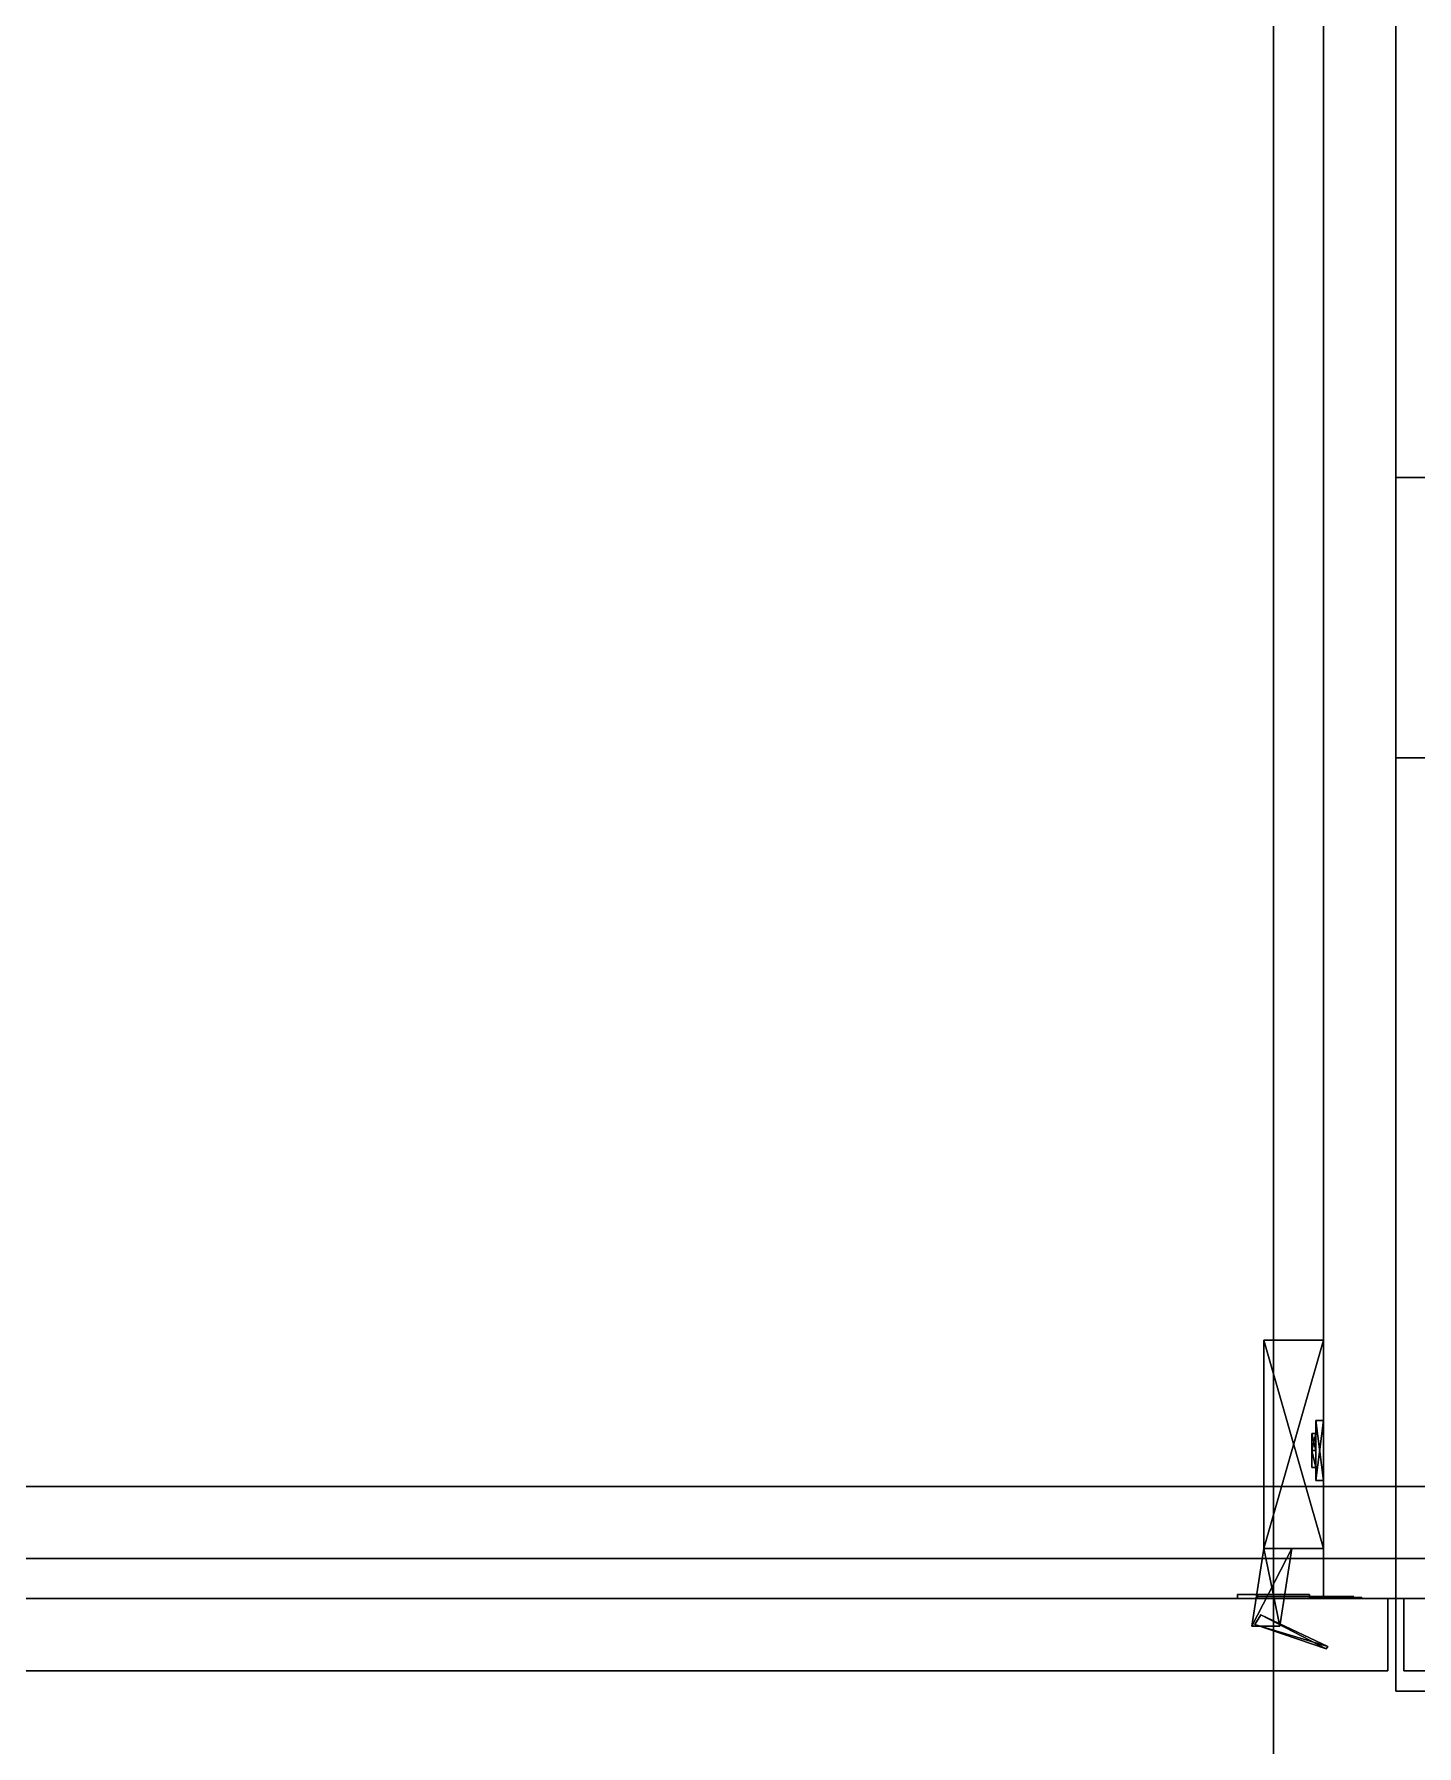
# Model space of a CAD drawing. Extents: x 0 to 5228, y -2725 to 0.
# Drawn here: x 2014.5 to 2359.8, y -766.7 to -339.3 of the extents above; entities that cross this region are included whole.
import ezdxf

# ---------------------------------------------------------------- set-up
doc = ezdxf.new("R2010")
doc.units = 0
for name, color, linetype in [('LAYER0', 7, 'CONTINUOUS'), ('LAYER1', 7, 'CONTINUOUS'), ('LAYER164', 7, 'CONTINUOUS'), ('LAYER165', 7, 'CONTINUOUS'), ('LAYER168', 7, 'CONTINUOUS'), ('LAYER190', 28, 'CONTINUOUS'), ('LAYER191', 253, 'CONTINUOUS'), ('LAYER192', 28, 'CONTINUOUS'), ('LAYER193', 253, 'CONTINUOUS'), ('LAYER194', 251, 'CONTINUOUS'), ('LAYER292', 45, 'CONTINUOUS'), ('LAYER370', 7, 'CONTINUOUS'), ('LAYER384', 251, 'CONTINUOUS'), ('LAYER637', 251, 'CONTINUOUS'), ('LAYER640', 7, 'CONTINUOUS'), ('LAYER722', 16, 'CONTINUOUS'), ('LAYER753', 251, 'CONTINUOUS'), ('LAYER754', 251, 'CONTINUOUS')]:
    doc.layers.add(name, color=color, linetype=linetype)

msp = doc.modelspace()

# ---------------------------------------------------------------- linework, layer by layer
at = {"layer": 'LAYER0', "invisible_edges": 1}
for points in [[(5227.5, 0), (0, -2725.14), (0, 0), (5227.5, 0)], [(5227.5, -2725.14, 5), (0, 0, 5), (0, -2725.14, 5), (5227.5, -2725.14, 5)], [(0, 0, 5), (5227.5, -2725.14, 5), (5227.5, 0, 5), (0, 0, 5)], [(0, -2725.14), (5227.5, 0), (5227.5, -2725.14), (0, -2725.14)]]:
    msp.add_3dface(points, dxfattribs=at)
at = {"layer": 'LAYER164', "invisible_edges": 1}
for points in [[(1474.5, -150, 2474), (2336.5, -730, 2474), (2336.5, -150, 2474), (1474.5, -150, 2474)], [(2336.5, -730, 2474), (1474.5, -150, 2474), (1474.5, -730, 2474), (2336.5, -730, 2474)], [(1474.5, -730, 2456), (2336.5, -150, 2456), (2336.5, -730, 2456), (1474.5, -730, 2456)], [(2336.5, -150, 2456), (1474.5, -730, 2456), (1474.5, -150, 2456), (2336.5, -150, 2456)], [(2336.5, -150, 2456), (2336.5, -730, 2474), (2336.5, -730, 2456), (2336.5, -150, 2456)], [(2336.5, -730, 2474), (2336.5, -150, 2456), (2336.5, -150, 2474), (2336.5, -730, 2474)], [(1474.5, -730, 2456), (2336.5, -730, 2474), (1474.5, -730, 2474), (1474.5, -730, 2456)], [(2336.5, -730, 2474), (1474.5, -730, 2456), (2336.5, -730, 2456), (2336.5, -730, 2474)]]:
    msp.add_3dface(points, dxfattribs=at)
at = {"layer": 'LAYER165', "invisible_edges": 1}
for points in [[(2336.5, -150, 1994), (1474.5, -730, 1994), (1474.5, -150, 1994), (2336.5, -150, 1994)], [(1474.5, -730, 1994), (2336.5, -150, 1994), (2336.5, -730, 1994), (1474.5, -730, 1994)], [(2336.5, -730, 2012), (1474.5, -150, 2012), (1474.5, -730, 2012), (2336.5, -730, 2012)], [(1474.5, -150, 2012), (2336.5, -730, 2012), (2336.5, -150, 2012), (1474.5, -150, 2012)], [(2336.5, -150, 1994), (2336.5, -730, 2012), (2336.5, -730, 1994), (2336.5, -150, 1994)], [(2336.5, -730, 2012), (2336.5, -150, 1994), (2336.5, -150, 2012), (2336.5, -730, 2012)], [(2336.5, -730, 2012), (1474.5, -730, 1994), (2336.5, -730, 1994), (2336.5, -730, 2012)], [(1474.5, -730, 1994), (2336.5, -730, 2012), (1474.5, -730, 2012), (1474.5, -730, 1994)]]:
    msp.add_3dface(points, dxfattribs=at)
at = {"layer": 'LAYER168', "invisible_edges": 1}
for points in [[(2336.5, -150, 1993), (2336.5, -730, 2475), (2336.5, -150, 2475), (2336.5, -150, 1993)], [(2336.5, -730, 2475), (2336.5, -150, 1993), (2336.5, -730, 1993), (2336.5, -730, 2475)], [(2336.5, -150, 1993), (2354.5, -730, 1993), (2336.5, -730, 1993), (2336.5, -150, 1993)], [(2354.5, -730, 1993), (2336.5, -150, 1993), (2354.5, -150, 1993), (2354.5, -730, 1993)], [(2354.5, -150, 2475), (2336.5, -730, 2475), (2354.5, -730, 2475), (2354.5, -150, 2475)], [(2336.5, -730, 2475), (2354.5, -150, 2475), (2336.5, -150, 2475), (2336.5, -730, 2475)], [(2354.5, -730, 1993), (2354.5, -150, 2475), (2354.5, -730, 2475), (2354.5, -730, 1993)], [(2354.5, -150, 2475), (2354.5, -730, 1993), (2354.5, -150, 1993), (2354.5, -150, 2475)], [(2354.5, -730, 1993), (2336.5, -730, 2475), (2336.5, -730, 1993), (2354.5, -730, 1993)], [(2336.5, -730, 2475), (2354.5, -730, 1993), (2354.5, -730, 2475), (2336.5, -730, 2475)]]:
    msp.add_3dface(points, dxfattribs=at)
at = {"layer": 'LAYER190'}
for points in [[(2315, -729, 2117), (2315, -730, 2117), (2315, -729, 2117)], [(2315, -729, 2075), (2333, -729, 2075), (2333, -729, 2075), (2315, -729, 2075)], [(2315, -729, 2117), (2333, -729, 2117), (2333, -729, 2117), (2315, -729, 2117)], [(2333, -729, 2075), (2333, -730, 2075), (2315, -730, 2075), (2315, -729, 2075)], [(2315, -730, 2075), (2315, -730, 2117), (2315, -729, 2117), (2315, -729, 2075)], [(2333, -729, 2117), (2333, -730, 2117), (2315, -730, 2117), (2315, -729, 2117)], [(2315, -730, 2075), (2333, -730, 2075), (2333, -730, 2117), (2315, -730, 2117)], [(2320, -729, 2087), (2320, -730, 2087), (2320, -730, 2105), (2320, -729, 2105)], [(2320, -729, 2087), (2320, -730, 2087), (2333, -730, 2087), (2333, -729, 2087)], [(2320, -729, 2105), (2320, -730, 2105), (2333, -730, 2105), (2333, -729, 2105)], [(2320, -730, 2087), (2320, -730, 2105), (2320, -730, 2087)], [(2333, -729, 2087), (2333, -730, 2087), (2333, -730, 2075), (2333, -729, 2075)], [(2333, -729, 2105), (2333, -730, 2105), (2333, -730, 2117), (2333, -729, 2117)], [(2333, -730, 2087), (2333, -730, 2075), (2333, -730, 2087)], [(2333, -730, 2105), (2333, -730, 2117), (2333, -730, 2105)]]:
    msp.add_3dface(points, dxfattribs=at)
for points, invisible_edges in [([(2315, -729, 2117), (2315, -729, 2075), (2320, -729, 2087), (2320, -729, 2105)], 10), ([(2315, -729, 2075), (2320, -729, 2087), (2333, -729, 2087), (2333, -729, 2075)], 1), ([(2315, -729, 2117), (2320, -729, 2105), (2333, -729, 2105), (2333, -729, 2117)], 1), ([(2333, -729.5, 2105), (2333, -729.5, 2087), (2320, -729.5, 2087), (2320, -729.5, 2105)], 1), ([(2337.209, -729.5, 2101.317), (2337, -729.5, 2090.5), (2333, -729.5, 2087), (2333, -729.5, 2105)], 5), ([(2333, -729.75, 2083), (2337.975, -729.75, 2083.99), (2337, -729.75, 2090.5), (2333, -729.75, 2087)], 2), ([(2337.975, -729.75, 2108.01), (2333, -729.75, 2109), (2333, -729.75, 2105), (2337, -729.75, 2101.5)], 8), ([(2344, -729.5, 2101.5), (2344, -729.5, 2090.5), (2337, -729.5, 2090.5), (2337.209, -729.5, 2101.317)], 4), ([(2337.975, -729.75, 2083.99), (2342.192, -729.75, 2086.808), (2340.5, -729.75, 2090.5), (2337, -729.75, 2090.5)], 10), ([(2342.192, -729.75, 2105.192), (2337.975, -729.75, 2108.01), (2337, -729.75, 2101.5), (2340.5, -729.75, 2101.5)], 10), ([(2342.192, -729.75, 2086.808), (2345.01, -729.75, 2091.025), (2344, -729.75, 2090.5), (2340.5, -729.75, 2090.5)], 10), ([(2345.01, -729.75, 2100.975), (2342.192, -729.75, 2105.192), (2340.5, -729.75, 2101.5), (2344, -729.75, 2101.5)], 10), ([(2345.01, -729.75, 2091.025), (2346, -729.75, 2096), (2344, -729.75, 2096), (2344, -729.75, 2090.5)], 10), ([(2346, -729.75, 2096), (2345.01, -729.75, 2100.975), (2344, -729.75, 2101.5), (2344, -729.75, 2096)], 10)]:
    msp.add_3dface(points, dxfattribs=dict(at, invisible_edges=invisible_edges))
at = {"layer": 'LAYER191'}
for points in [[(2336.5, -717.5, 2089.217), (2321.579, -717.5, 2089.217), (2336.5, -665.5, 2089.217), (2336.5, -717.5, 2089.217)], [(2336.5, -665.5, 2089.217), (2321.579, -717.5, 2089.217), (2321.579, -665.5, 2089.217), (2336.5, -665.5, 2089.217)], [(2336.5, -665.5, 2089.217), (2321.579, -665.5, 2089.217), (2336.5, -665.5, 2102.783), (2336.5, -665.5, 2089.217)], [(2336.5, -665.5, 2102.783), (2321.579, -665.5, 2089.217), (2321.579, -665.5, 2102.783), (2336.5, -665.5, 2102.783)], [(2336.5, -665.5, 2102.783), (2321.579, -665.5, 2102.783), (2336.5, -717.5, 2102.783), (2336.5, -665.5, 2102.783)], [(2336.5, -717.5, 2102.783), (2321.579, -665.5, 2102.783), (2321.579, -717.5, 2102.783), (2336.5, -717.5, 2102.783)], [(2321.579, -717.5, 2089.217), (2321.579, -717.5, 2102.783), (2321.579, -665.5, 2089.217), (2321.579, -717.5, 2089.217)], [(2321.579, -665.5, 2089.217), (2321.579, -717.5, 2102.783), (2321.579, -665.5, 2102.783), (2321.579, -665.5, 2089.217)], [(2334.51, -700.5, 2122), (2336.5, -700.5, 2122), (2336.5, -685.5, 2122), (2334.51, -700.5, 2122)], [(2334.51, -700.5, 2122), (2336.5, -685.5, 2122), (2334.51, -685.5, 2122), (2334.51, -700.5, 2122)], [(2334.51, -685.5, 2122), (2336.5, -685.5, 2122), (2336.5, -685.5, 2070), (2334.51, -685.5, 2122)], [(2334.51, -685.5, 2122), (2336.5, -685.5, 2070), (2334.51, -685.5, 2070), (2334.51, -685.5, 2122)], [(2334.51, -685.5, 2070), (2336.5, -685.5, 2070), (2336.5, -700.5, 2070), (2334.51, -685.5, 2070)], [(2334.51, -685.5, 2070), (2336.5, -700.5, 2070), (2334.51, -700.5, 2070), (2334.51, -685.5, 2070)], [(2334.51, -700.5, 2070), (2334.51, -700.5, 2122), (2334.51, -685.5, 2122), (2334.51, -700.5, 2070)], [(2334.51, -700.5, 2070), (2334.51, -685.5, 2122), (2334.51, -685.5, 2070), (2334.51, -700.5, 2070)], [(2333.516, -693, 2109.291), (2333.516, -688.7573, 2114.087), (2334.51, -693, 2109.291), (2333.516, -693, 2109.291)], [(2334.51, -693, 2109.291), (2333.516, -688.7573, 2114.087), (2334.51, -688.7573, 2114.087), (2334.51, -693, 2109.291)], [(2333.516, -688.7573, 2114.087), (2333.516, -693, 2118.883), (2334.51, -688.7573, 2114.087), (2333.516, -688.7573, 2114.087)], [(2334.51, -688.7573, 2114.087), (2333.516, -693, 2118.883), (2334.51, -693, 2118.883), (2334.51, -688.7573, 2114.087)], [(2333.516, -693, 2118.883), (2333.516, -688.7573, 2114.087), (2333.516, -697.2427, 2114.087), (2333.516, -693, 2118.883)], [(2333.516, -697.2427, 2114.087), (2333.516, -688.7573, 2114.087), (2333.516, -693, 2109.291), (2333.516, -697.2427, 2114.087)], [(2333.516, -693, 2073.117), (2333.516, -688.7573, 2077.913), (2334.51, -693, 2073.117), (2333.516, -693, 2073.117)], [(2334.51, -693, 2073.117), (2333.516, -688.7573, 2077.913), (2334.51, -688.7573, 2077.913), (2334.51, -693, 2073.117)], [(2333.516, -688.7573, 2077.913), (2333.516, -693, 2082.709), (2334.51, -688.7573, 2077.913), (2333.516, -688.7573, 2077.913)], [(2334.51, -688.7573, 2077.913), (2333.516, -693, 2082.709), (2334.51, -693, 2082.709), (2334.51, -688.7573, 2077.913)], [(2333.516, -693, 2082.709), (2333.516, -688.7573, 2077.913), (2333.516, -697.2427, 2077.913), (2333.516, -693, 2082.709)], [(2333.516, -697.2427, 2077.913), (2333.516, -688.7573, 2077.913), (2333.516, -693, 2073.117), (2333.516, -697.2427, 2077.913)], [(2334.51, -693, 2118.883), (2334.51, -688.7573, 2114.087), (2334.51, -693, 2109.291), (2334.51, -693, 2118.883)], [(2334.51, -693, 2082.709), (2334.51, -688.7573, 2077.913), (2334.51, -693, 2073.117), (2334.51, -693, 2082.709)], [(2333.516, -697.2427, 2114.087), (2333.516, -693, 2109.291), (2334.51, -697.2427, 2114.087), (2333.516, -697.2427, 2114.087)], [(2334.51, -697.2427, 2114.087), (2333.516, -693, 2109.291), (2334.51, -693, 2109.291), (2334.51, -697.2427, 2114.087)], [(2334.51, -693, 2118.883), (2333.516, -693, 2118.883), (2334.51, -697.2427, 2114.087), (2334.51, -693, 2118.883)], [(2334.51, -697.2427, 2114.087), (2333.516, -693, 2118.883), (2333.516, -697.2427, 2114.087), (2334.51, -697.2427, 2114.087)], [(2333.516, -697.2427, 2077.913), (2333.516, -693, 2073.117), (2334.51, -697.2427, 2077.913), (2333.516, -697.2427, 2077.913)], [(2334.51, -697.2427, 2077.913), (2333.516, -693, 2073.117), (2334.51, -693, 2073.117), (2334.51, -697.2427, 2077.913)], [(2334.51, -693, 2082.709), (2333.516, -693, 2082.709), (2334.51, -697.2427, 2077.913), (2334.51, -693, 2082.709)], [(2334.51, -697.2427, 2077.913), (2333.516, -693, 2082.709), (2333.516, -697.2427, 2077.913), (2334.51, -697.2427, 2077.913)], [(2334.51, -693, 2118.883), (2334.51, -693, 2109.291), (2334.51, -697.2427, 2114.087), (2334.51, -693, 2118.883)], [(2334.51, -693, 2082.709), (2334.51, -693, 2073.117), (2334.51, -697.2427, 2077.913), (2334.51, -693, 2082.709)], [(2336.5, -700.5, 2070), (2336.5, -700.5, 2122), (2334.51, -700.5, 2122), (2336.5, -700.5, 2070)], [(2336.5, -700.5, 2070), (2334.51, -700.5, 2122), (2334.51, -700.5, 2070), (2336.5, -700.5, 2070)], [(2325.558, -736.8652, 2089.217), (2318.594, -736.8652, 2089.217), (2328.542, -717.5, 2089.217), (2325.558, -736.8652, 2089.217)], [(2328.542, -717.5, 2089.217), (2318.594, -736.8652, 2089.217), (2321.579, -717.5, 2089.217), (2328.542, -717.5, 2089.217)], [(2325.558, -736.8652, 2102.783), (2321.579, -717.5, 2102.783), (2318.594, -736.8652, 2102.783), (2325.558, -736.8652, 2102.783)], [(2318.594, -736.8652, 2089.217), (2318.594, -736.8652, 2102.783), (2321.579, -717.5, 2089.217), (2318.594, -736.8652, 2089.217)], [(2321.579, -717.5, 2089.217), (2318.594, -736.8652, 2102.783), (2321.579, -717.5, 2102.783), (2321.579, -717.5, 2089.217)], [(2328.542, -717.5, 2102.783), (2321.579, -717.5, 2102.783), (2325.558, -736.8652, 2102.783), (2328.542, -717.5, 2102.783)], [(2320.808, -734.0752, 2090.348), (2337.091, -742.5, 2090.348), (2319.318, -736.4556, 2090.348), (2320.808, -734.0752, 2090.348)], [(2320.808, -734.0752, 2101.652), (2319.318, -736.4556, 2101.652), (2337.582, -741.9229, 2101.652), (2320.808, -734.0752, 2101.652)], [(2337.582, -741.9229, 2090.348), (2337.091, -742.5, 2090.348), (2320.808, -734.0752, 2090.348), (2337.582, -741.9229, 2090.348)], [(2337.582, -741.9229, 2101.652), (2319.318, -736.4556, 2101.652), (2337.091, -742.5, 2101.652), (2337.582, -741.9229, 2101.652)], [(2337.091, -742.5, 2090.348), (2337.091, -742.5, 2101.652), (2319.318, -736.4556, 2090.348), (2337.091, -742.5, 2090.348)], [(2319.318, -736.4556, 2090.348), (2337.091, -742.5, 2101.652), (2319.318, -736.4556, 2101.652), (2319.318, -736.4556, 2090.348)]]:
    msp.add_3dface(points, dxfattribs=at)
at = {"layer": 'LAYER192'}
for points in [[(2315, -729, 2393), (2315, -730, 2393), (2315, -729, 2393)], [(2315, -729, 2351), (2333, -729, 2351), (2333, -729, 2351), (2315, -729, 2351)], [(2315, -729, 2393), (2333, -729, 2393), (2333, -729, 2393), (2315, -729, 2393)], [(2333, -729, 2351), (2333, -730, 2351), (2315, -730, 2351), (2315, -729, 2351)], [(2315, -730, 2351), (2315, -730, 2393), (2315, -729, 2393), (2315, -729, 2351)], [(2333, -729, 2393), (2333, -730, 2393), (2315, -730, 2393), (2315, -729, 2393)], [(2315, -730, 2351), (2333, -730, 2351), (2333, -730, 2393), (2315, -730, 2393)], [(2320, -729, 2363), (2320, -730, 2363), (2320, -730, 2381), (2320, -729, 2381)], [(2320, -729, 2363), (2320, -730, 2363), (2333, -730, 2363), (2333, -729, 2363)], [(2320, -729, 2381), (2320, -730, 2381), (2333, -730, 2381), (2333, -729, 2381)], [(2320, -730, 2363), (2320, -730, 2381), (2320, -730, 2363)], [(2333, -729, 2363), (2333, -730, 2363), (2333, -730, 2351), (2333, -729, 2351)], [(2333, -729, 2381), (2333, -730, 2381), (2333, -730, 2393), (2333, -729, 2393)], [(2333, -730, 2363), (2333, -730, 2351), (2333, -730, 2363)], [(2333, -730, 2381), (2333, -730, 2393), (2333, -730, 2381)]]:
    msp.add_3dface(points, dxfattribs=at)
for points, invisible_edges in [([(2315, -729, 2393), (2315, -729, 2351), (2320, -729, 2363), (2320, -729, 2381)], 10), ([(2315, -729, 2351), (2320, -729, 2363), (2333, -729, 2363), (2333, -729, 2351)], 1), ([(2315, -729, 2393), (2320, -729, 2381), (2333, -729, 2381), (2333, -729, 2393)], 1), ([(2333, -729.5, 2381), (2333, -729.5, 2363), (2320, -729.5, 2363), (2320, -729.5, 2381)], 1), ([(2337.209, -729.5, 2377.317), (2337, -729.5, 2366.5), (2333, -729.5, 2363), (2333, -729.5, 2381)], 5), ([(2333, -729.75, 2359), (2337.975, -729.75, 2359.99), (2337, -729.75, 2366.5), (2333, -729.75, 2363)], 2), ([(2337.975, -729.75, 2384.01), (2333, -729.75, 2385), (2333, -729.75, 2381), (2337, -729.75, 2377.5)], 8), ([(2344, -729.5, 2377.5), (2344, -729.5, 2366.5), (2337, -729.5, 2366.5), (2337.209, -729.5, 2377.317)], 4), ([(2337.975, -729.75, 2359.99), (2342.192, -729.75, 2362.808), (2340.5, -729.75, 2366.5), (2337, -729.75, 2366.5)], 10), ([(2342.192, -729.75, 2381.192), (2337.975, -729.75, 2384.01), (2337, -729.75, 2377.5), (2340.5, -729.75, 2377.5)], 10), ([(2342.192, -729.75, 2362.808), (2345.01, -729.75, 2367.025), (2344, -729.75, 2366.5), (2340.5, -729.75, 2366.5)], 10), ([(2345.01, -729.75, 2376.975), (2342.192, -729.75, 2381.192), (2340.5, -729.75, 2377.5), (2344, -729.75, 2377.5)], 10), ([(2345.01, -729.75, 2367.025), (2346, -729.75, 2372), (2344, -729.75, 2372), (2344, -729.75, 2366.5)], 10), ([(2346, -729.75, 2372), (2345.01, -729.75, 2376.975), (2344, -729.75, 2377.5), (2344, -729.75, 2372)], 10)]:
    msp.add_3dface(points, dxfattribs=dict(at, invisible_edges=invisible_edges))
at = {"layer": 'LAYER193'}
for points in [[(2336.5, -717.5, 2365.217), (2321.579, -717.5, 2365.217), (2336.5, -665.5, 2365.217), (2336.5, -717.5, 2365.217)], [(2336.5, -665.5, 2365.217), (2321.579, -717.5, 2365.217), (2321.579, -665.5, 2365.217), (2336.5, -665.5, 2365.217)], [(2336.5, -665.5, 2365.217), (2321.579, -665.5, 2365.217), (2336.5, -665.5, 2378.783), (2336.5, -665.5, 2365.217)], [(2336.5, -665.5, 2378.783), (2321.579, -665.5, 2365.217), (2321.579, -665.5, 2378.783), (2336.5, -665.5, 2378.783)], [(2336.5, -665.5, 2378.783), (2321.579, -665.5, 2378.783), (2336.5, -717.5, 2378.783), (2336.5, -665.5, 2378.783)], [(2336.5, -717.5, 2378.783), (2321.579, -665.5, 2378.783), (2321.579, -717.5, 2378.783), (2336.5, -717.5, 2378.783)], [(2321.579, -717.5, 2365.217), (2321.579, -717.5, 2378.783), (2321.579, -665.5, 2365.217), (2321.579, -717.5, 2365.217)], [(2321.579, -665.5, 2365.217), (2321.579, -717.5, 2378.783), (2321.579, -665.5, 2378.783), (2321.579, -665.5, 2365.217)], [(2334.51, -700.5, 2398), (2336.5, -700.5, 2398), (2336.5, -685.5, 2398), (2334.51, -700.5, 2398)], [(2334.51, -700.5, 2398), (2336.5, -685.5, 2398), (2334.51, -685.5, 2398), (2334.51, -700.5, 2398)], [(2334.51, -685.5, 2398), (2336.5, -685.5, 2398), (2336.5, -685.5, 2346), (2334.51, -685.5, 2398)], [(2334.51, -685.5, 2398), (2336.5, -685.5, 2346), (2334.51, -685.5, 2346), (2334.51, -685.5, 2398)], [(2334.51, -685.5, 2346), (2336.5, -685.5, 2346), (2336.5, -700.5, 2346), (2334.51, -685.5, 2346)], [(2334.51, -685.5, 2346), (2336.5, -700.5, 2346), (2334.51, -700.5, 2346), (2334.51, -685.5, 2346)], [(2334.51, -700.5, 2346), (2334.51, -700.5, 2398), (2334.51, -685.5, 2398), (2334.51, -700.5, 2346)], [(2334.51, -700.5, 2346), (2334.51, -685.5, 2398), (2334.51, -685.5, 2346), (2334.51, -700.5, 2346)], [(2333.516, -693, 2385.291), (2333.516, -688.7573, 2390.087), (2334.51, -693, 2385.291), (2333.516, -693, 2385.291)], [(2334.51, -693, 2385.291), (2333.516, -688.7573, 2390.087), (2334.51, -688.7573, 2390.087), (2334.51, -693, 2385.291)], [(2333.516, -688.7573, 2390.087), (2333.516, -693, 2394.883), (2334.51, -688.7573, 2390.087), (2333.516, -688.7573, 2390.087)], [(2334.51, -688.7573, 2390.087), (2333.516, -693, 2394.883), (2334.51, -693, 2394.883), (2334.51, -688.7573, 2390.087)], [(2333.516, -693, 2394.883), (2333.516, -688.7573, 2390.087), (2333.516, -697.2427, 2390.087), (2333.516, -693, 2394.883)], [(2333.516, -697.2427, 2390.087), (2333.516, -688.7573, 2390.087), (2333.516, -693, 2385.291), (2333.516, -697.2427, 2390.087)], [(2333.516, -693, 2349.117), (2333.516, -688.7573, 2353.913), (2334.51, -693, 2349.117), (2333.516, -693, 2349.117)], [(2334.51, -693, 2349.117), (2333.516, -688.7573, 2353.913), (2334.51, -688.7573, 2353.913), (2334.51, -693, 2349.117)], [(2333.516, -688.7573, 2353.913), (2333.516, -693, 2358.709), (2334.51, -688.7573, 2353.913), (2333.516, -688.7573, 2353.913)], [(2334.51, -688.7573, 2353.913), (2333.516, -693, 2358.709), (2334.51, -693, 2358.709), (2334.51, -688.7573, 2353.913)], [(2333.516, -693, 2358.709), (2333.516, -688.7573, 2353.913), (2333.516, -697.2427, 2353.913), (2333.516, -693, 2358.709)], [(2333.516, -697.2427, 2353.913), (2333.516, -688.7573, 2353.913), (2333.516, -693, 2349.117), (2333.516, -697.2427, 2353.913)], [(2334.51, -693, 2394.883), (2334.51, -688.7573, 2390.087), (2334.51, -693, 2385.291), (2334.51, -693, 2394.883)], [(2334.51, -693, 2358.709), (2334.51, -688.7573, 2353.913), (2334.51, -693, 2349.117), (2334.51, -693, 2358.709)], [(2333.516, -697.2427, 2390.087), (2333.516, -693, 2385.291), (2334.51, -697.2427, 2390.087), (2333.516, -697.2427, 2390.087)], [(2334.51, -697.2427, 2390.087), (2333.516, -693, 2385.291), (2334.51, -693, 2385.291), (2334.51, -697.2427, 2390.087)], [(2334.51, -693, 2394.883), (2333.516, -693, 2394.883), (2334.51, -697.2427, 2390.087), (2334.51, -693, 2394.883)], [(2334.51, -697.2427, 2390.087), (2333.516, -693, 2394.883), (2333.516, -697.2427, 2390.087), (2334.51, -697.2427, 2390.087)], [(2333.516, -697.2427, 2353.913), (2333.516, -693, 2349.117), (2334.51, -697.2427, 2353.913), (2333.516, -697.2427, 2353.913)], [(2334.51, -697.2427, 2353.913), (2333.516, -693, 2349.117), (2334.51, -693, 2349.117), (2334.51, -697.2427, 2353.913)], [(2334.51, -693, 2358.709), (2333.516, -693, 2358.709), (2334.51, -697.2427, 2353.913), (2334.51, -693, 2358.709)], [(2334.51, -697.2427, 2353.913), (2333.516, -693, 2358.709), (2333.516, -697.2427, 2353.913), (2334.51, -697.2427, 2353.913)], [(2334.51, -693, 2394.883), (2334.51, -693, 2385.291), (2334.51, -697.2427, 2390.087), (2334.51, -693, 2394.883)], [(2334.51, -693, 2358.709), (2334.51, -693, 2349.117), (2334.51, -697.2427, 2353.913), (2334.51, -693, 2358.709)], [(2336.5, -700.5, 2346), (2336.5, -700.5, 2398), (2334.51, -700.5, 2398), (2336.5, -700.5, 2346)], [(2336.5, -700.5, 2346), (2334.51, -700.5, 2398), (2334.51, -700.5, 2346), (2336.5, -700.5, 2346)], [(2325.558, -736.8652, 2365.217), (2318.594, -736.8652, 2365.217), (2328.542, -717.5, 2365.217), (2325.558, -736.8652, 2365.217)], [(2328.542, -717.5, 2365.217), (2318.594, -736.8652, 2365.217), (2321.579, -717.5, 2365.217), (2328.542, -717.5, 2365.217)], [(2325.558, -736.8652, 2378.783), (2321.579, -717.5, 2378.783), (2318.594, -736.8652, 2378.783), (2325.558, -736.8652, 2378.783)], [(2318.594, -736.8652, 2365.217), (2318.594, -736.8652, 2378.783), (2321.579, -717.5, 2365.217), (2318.594, -736.8652, 2365.217)], [(2321.579, -717.5, 2365.217), (2318.594, -736.8652, 2378.783), (2321.579, -717.5, 2378.783), (2321.579, -717.5, 2365.217)], [(2328.542, -717.5, 2378.783), (2321.579, -717.5, 2378.783), (2325.558, -736.8652, 2378.783), (2328.542, -717.5, 2378.783)], [(2320.808, -734.0752, 2366.348), (2337.091, -742.5, 2366.348), (2319.318, -736.4556, 2366.348), (2320.808, -734.0752, 2366.348)], [(2320.808, -734.0752, 2377.652), (2319.318, -736.4556, 2377.652), (2337.582, -741.9229, 2377.652), (2320.808, -734.0752, 2377.652)], [(2337.582, -741.9229, 2366.348), (2337.091, -742.5, 2366.348), (2320.808, -734.0752, 2366.348), (2337.582, -741.9229, 2366.348)], [(2337.582, -741.9229, 2377.652), (2319.318, -736.4556, 2377.652), (2337.091, -742.5, 2377.652), (2337.582, -741.9229, 2377.652)], [(2337.091, -742.5, 2366.348), (2337.091, -742.5, 2377.652), (2319.318, -736.4556, 2366.348), (2337.091, -742.5, 2366.348)], [(2319.318, -736.4556, 2366.348), (2337.091, -742.5, 2377.652), (2319.318, -736.4556, 2377.652), (2319.318, -736.4556, 2366.348)]]:
    msp.add_3dface(points, dxfattribs=at)
at = {"layer": 'LAYER194', "invisible_edges": 1}
for points in [[(1907, -730, 2472), (2352.5, -730, 1968), (1907, -730, 1968), (1907, -730, 2472)], [(2352.5, -730, 1968), (1907, -730, 2472), (2352.5, -730, 2472), (2352.5, -730, 1968)], [(1907, -748, 1968), (2352.5, -730, 1968), (2352.5, -748, 1968), (1907, -748, 1968)], [(2352.5, -730, 1968), (1907, -748, 1968), (1907, -730, 1968), (2352.5, -730, 1968)], [(1907, -730, 2472), (2352.5, -748, 2472), (2352.5, -730, 2472), (1907, -730, 2472)], [(2352.5, -748, 2472), (1907, -730, 2472), (1907, -748, 2472), (2352.5, -748, 2472)], [(2352.5, -748, 2472), (2352.5, -730, 1968), (2352.5, -730, 2472), (2352.5, -748, 2472)], [(2352.5, -730, 1968), (2352.5, -748, 2472), (2352.5, -748, 1968), (2352.5, -730, 1968)], [(2352.5, -748, 2472), (1907, -748, 1968), (2352.5, -748, 1968), (2352.5, -748, 2472)], [(1907, -748, 1968), (2352.5, -748, 2472), (1907, -748, 2472), (1907, -748, 1968)]]:
    msp.add_3dface(points, dxfattribs=at)
at = {"layer": 'LAYER292', "invisible_edges": 1}
for points in [[(2354.5, -150, 1548), (2372.5, -520, 1548), (2354.5, -520, 1548), (2354.5, -150, 1548)], [(2372.5, -520, 1548), (2354.5, -150, 1548), (2372.5, -150, 1548), (2372.5, -520, 1548)], [(2372.5, -150, 1975), (2354.5, -520, 1975), (2372.5, -520, 1975), (2372.5, -150, 1975)], [(2354.5, -520, 1975), (2372.5, -150, 1975), (2354.5, -150, 1975), (2354.5, -520, 1975)], [(2354.5, -520, 1975), (2354.5, -150, 1548), (2354.5, -520, 1548), (2354.5, -520, 1975)], [(2354.5, -150, 1548), (2354.5, -520, 1975), (2354.5, -150, 1975), (2354.5, -150, 1548)], [(2354.5, -520, 1975), (2372.5, -520, 1548), (2372.5, -520, 1975), (2354.5, -520, 1975)], [(2372.5, -520, 1548), (2354.5, -520, 1975), (2354.5, -520, 1548), (2372.5, -520, 1548)]]:
    msp.add_3dface(points, dxfattribs=at)
at = {"layer": 'LAYER370', "invisible_edges": 1}
for points in [[(2354.5, -150, 1993), (2372.5, -730, 1993), (2354.5, -730, 1993), (2354.5, -150, 1993)], [(2372.5, -730, 1993), (2354.5, -150, 1993), (2372.5, -150, 1993), (2372.5, -730, 1993)], [(2372.5, -150, 2475), (2354.5, -730, 2475), (2372.5, -730, 2475), (2372.5, -150, 2475)], [(2354.5, -730, 2475), (2372.5, -150, 2475), (2354.5, -150, 2475), (2354.5, -730, 2475)], [(2354.5, -730, 2475), (2354.5, -150, 1993), (2354.5, -730, 1993), (2354.5, -730, 2475)], [(2354.5, -150, 1993), (2354.5, -730, 2475), (2354.5, -150, 2475), (2354.5, -150, 1993)], [(2354.5, -730, 2475), (2372.5, -730, 1993), (2372.5, -730, 2475), (2354.5, -730, 2475)], [(2372.5, -730, 1993), (2354.5, -730, 2475), (2354.5, -730, 1993), (2372.5, -730, 1993)]]:
    msp.add_3dface(points, dxfattribs=at)
at = {"layer": 'LAYER384', "invisible_edges": 1}
for points in [[(2695, -730, 1968), (2356.5, -730, 2472), (2695, -730, 2472), (2695, -730, 1968)], [(2356.5, -730, 2472), (2695, -730, 1968), (2356.5, -730, 1968), (2356.5, -730, 2472)], [(2695, -730, 1968), (2356.5, -748, 1968), (2356.5, -730, 1968), (2695, -730, 1968)], [(2356.5, -748, 1968), (2695, -730, 1968), (2695, -748, 1968), (2356.5, -748, 1968)], [(2356.5, -748, 1968), (2356.5, -730, 2472), (2356.5, -730, 1968), (2356.5, -748, 1968)], [(2356.5, -730, 2472), (2356.5, -748, 1968), (2356.5, -748, 2472), (2356.5, -730, 2472)], [(2695, -748, 2472), (2356.5, -730, 2472), (2356.5, -748, 2472), (2695, -748, 2472)], [(2356.5, -730, 2472), (2695, -748, 2472), (2695, -730, 2472), (2356.5, -730, 2472)], [(2356.5, -748, 1968), (2695, -748, 2472), (2356.5, -748, 2472), (2356.5, -748, 1968)], [(2695, -748, 2472), (2356.5, -748, 1968), (2695, -748, 1968), (2695, -748, 2472)]]:
    msp.add_3dface(points, dxfattribs=at)
at = {"layer": 'LAYER637', "invisible_edges": 1}
for points in [[(2354.5, -150, 1975), (1456.5, -730, 1975), (1456.5, -150, 1975), (2354.5, -150, 1975)], [(1456.5, -730, 1975), (2354.5, -150, 1975), (2354.5, -730, 1975), (1456.5, -730, 1975)], [(2354.5, -730, 1993), (1456.5, -150, 1993), (1456.5, -730, 1993), (2354.5, -730, 1993)], [(1456.5, -150, 1993), (2354.5, -730, 1993), (2354.5, -150, 1993), (1456.5, -150, 1993)], [(2354.5, -150, 1975), (2354.5, -730, 1993), (2354.5, -730, 1975), (2354.5, -150, 1975)], [(2354.5, -730, 1993), (2354.5, -150, 1975), (2354.5, -150, 1993), (2354.5, -730, 1993)], [(2354.5, -730, 1993), (1456.5, -730, 1975), (2354.5, -730, 1975), (2354.5, -730, 1993)], [(1456.5, -730, 1975), (2354.5, -730, 1993), (1456.5, -730, 1993), (1456.5, -730, 1975)]]:
    msp.add_3dface(points, dxfattribs=at)
at = {"layer": 'LAYER640'}
for points, invisible_edges in [([(2354.5, -153.1201, 885), (2765.51, -333.1899, 885), (2354.5, -753.1201, 885), (2354.5, -153.1201, 885)], 3), ([(2765.51, -333.1899, 925), (2354.5, -153.1201, 925), (2354.5, -753.1201, 925), (2765.51, -333.1899, 925)], 5), ([(2354.5, -153.1201, 885), (2354.5, -753.1201, 925), (2354.5, -153.1201, 925), (2354.5, -153.1201, 885)], 1), ([(2354.5, -753.1201, 925), (2354.5, -153.1201, 885), (2354.5, -753.1201, 885), (2354.5, -753.1201, 925)], 1), ([(2354.5, -753.1201, 885), (2765.51, -333.1899, 885), (2754.9, -345.5, 885), (2354.5, -753.1201, 885)], 5), ([(2765.51, -333.1899, 925), (2354.5, -753.1201, 925), (2754.9, -345.5, 925), (2765.51, -333.1899, 925)], 3), ([(2354.5, -753.1201, 885), (2754.9, -345.5, 885), (2747.28, -358.75, 885), (2354.5, -753.1201, 885)], 5), ([(2754.9, -345.5, 925), (2354.5, -753.1201, 925), (2747.28, -358.75, 925), (2754.9, -345.5, 925)], 3), ([(2354.5, -753.1201, 885), (2747.28, -358.75, 885), (2742.64, -372.7202, 885), (2354.5, -753.1201, 885)], 5), ([(2747.28, -358.75, 925), (2354.5, -753.1201, 925), (2742.64, -372.7202, 925), (2747.28, -358.75, 925)], 3), ([(2354.5, -753.1201, 885), (2742.64, -372.7202, 885), (2740.99, -386.9199, 885), (2354.5, -753.1201, 885)], 5), ([(2742.64, -372.7202, 925), (2354.5, -753.1201, 925), (2740.99, -386.9199, 925), (2742.64, -372.7202, 925)], 3), ([(2354.5, -753.1201, 885), (2740.99, -386.9199, 885), (2740.99, -549.0303, 885), (2354.5, -753.1201, 885)], 5), ([(2740.99, -386.9199, 925), (2354.5, -753.1201, 925), (2740.99, -549.0303, 925), (2740.99, -386.9199, 925)], 3), ([(2354.5, -753.1201, 885), (2740.99, -549.0303, 885), (2742.64, -563.4702, 885), (2354.5, -753.1201, 885)], 5), ([(2740.99, -549.0303, 925), (2354.5, -753.1201, 925), (2742.64, -563.4702, 925), (2740.99, -549.0303, 925)], 3), ([(2354.5, -753.1201, 885), (2742.64, -563.4702, 885), (2747.28, -577.2002, 885), (2354.5, -753.1201, 885)], 5), ([(2742.64, -563.4702, 925), (2354.5, -753.1201, 925), (2747.28, -577.2002, 925), (2742.64, -563.4702, 925)], 3), ([(2354.5, -753.1201, 885), (2747.28, -577.2002, 885), (2754.9, -590.4502, 885), (2354.5, -753.1201, 885)], 5), ([(2747.28, -577.2002, 925), (2354.5, -753.1201, 925), (2754.9, -590.4502, 925), (2747.28, -577.2002, 925)], 3), ([(2354.5, -753.1201, 885), (2754.9, -590.4502, 885), (2765.51, -602.7603, 885), (2354.5, -753.1201, 885)], 5), ([(2754.9, -590.4502, 925), (2354.5, -753.1201, 925), (2765.51, -602.7603, 925), (2754.9, -590.4502, 925)], 3), ([(2354.5, -753.1201, 885), (2765.51, -602.7603, 885), (2778.43, -613.6401, 885), (2354.5, -753.1201, 885)], 5), ([(2765.51, -602.7603, 925), (2354.5, -753.1201, 925), (2778.43, -613.6401, 925), (2765.51, -602.7603, 925)], 3), ([(2354.5, -753.1201, 885), (2778.43, -613.6401, 885), (2793.67, -622.8701, 885), (2354.5, -753.1201, 885)], 5), ([(2778.43, -613.6401, 925), (2354.5, -753.1201, 925), (2793.67, -622.8701, 925), (2778.43, -613.6401, 925)], 3), ([(2354.5, -753.1201, 885), (2793.67, -622.8701, 885), (2810.9, -630.4502, 885), (2354.5, -753.1201, 885)], 5), ([(2793.67, -622.8701, 925), (2354.5, -753.1201, 925), (2810.9, -630.4502, 925), (2793.67, -622.8701, 925)], 3), ([(2354.5, -753.1201, 885), (2810.9, -630.4502, 885), (2829.46, -635.8901, 885), (2354.5, -753.1201, 885)], 5), ([(2810.9, -630.4502, 925), (2354.5, -753.1201, 925), (2829.46, -635.8901, 925), (2810.9, -630.4502, 925)], 3), ([(2354.5, -753.1201, 885), (2829.46, -635.8901, 885), (2849.01, -639.2002, 885), (2354.5, -753.1201, 885)], 5), ([(2829.46, -635.8901, 925), (2354.5, -753.1201, 925), (2849.01, -639.2002, 925), (2829.46, -635.8901, 925)], 3), ([(2354.5, -753.1201, 885), (2849.01, -639.2002, 885), (2868.89, -640.3901, 885), (2354.5, -753.1201, 885)], 5), ([(2849.01, -639.2002, 925), (2354.5, -753.1201, 925), (2868.89, -640.3901, 925), (2849.01, -639.2002, 925)], 3), ([(2354.5, -753.1201, 885), (2868.89, -640.3901, 885), (4409.5, -753.1201, 885), (2354.5, -753.1201, 885)], 3), ([(4409.5, -753.1201, 925), (3174.07, -640.3901, 925), (2354.5, -753.1201, 925), (4409.5, -753.1201, 925)], 3), ([(2868.89, -640.3901, 925), (2354.5, -753.1201, 925), (3174.07, -640.3901, 925), (2868.89, -640.3901, 925)], 3), ([(2354.5, -753.1201, 925), (4409.5, -753.1201, 885), (4409.5, -753.1201, 925), (2354.5, -753.1201, 925)], 1), ([(4409.5, -753.1201, 885), (2354.5, -753.1201, 925), (2354.5, -753.1201, 885), (4409.5, -753.1201, 885)], 1)]:
    msp.add_3dface(points, dxfattribs=dict(at, invisible_edges=invisible_edges))
at = {"layer": 'LAYER722', "invisible_edges": 1}
for points in [[(2324, -200, 5), (1489, -950, 5), (1489, -200, 5), (2324, -200, 5)], [(1489, -950, 5), (2324, -200, 5), (2324, -950, 5), (1489, -950, 5)], [(2324, -950, 1905), (1489, -200, 1905), (1489, -950, 1905), (2324, -950, 1905)], [(1489, -200, 1905), (2324, -950, 1905), (2324, -200, 1905), (1489, -200, 1905)], [(2324, -200, 5), (2324, -950, 1905), (2324, -950, 5), (2324, -200, 5)], [(2324, -950, 1905), (2324, -200, 5), (2324, -200, 1905), (2324, -950, 1905)]]:
    msp.add_3dface(points, dxfattribs=at)
at = {"layer": 'LAYER753', "invisible_edges": 1}
for points in [[(4409.5, -450, 1975), (2354.5, -730, 1975), (2354.5, -450, 1975), (4409.5, -450, 1975)], [(2354.5, -730, 1975), (4409.5, -450, 1975), (4409.5, -730, 1975), (2354.5, -730, 1975)], [(2354.5, -450, 1993), (2354.5, -730, 1975), (2354.5, -730, 1993), (2354.5, -450, 1993)], [(2354.5, -730, 1975), (2354.5, -450, 1993), (2354.5, -450, 1975), (2354.5, -730, 1975)], [(2354.5, -450, 1993), (4409.5, -450, 1975), (2354.5, -450, 1975), (2354.5, -450, 1993)], [(4409.5, -450, 1975), (2354.5, -450, 1993), (4409.5, -450, 1993), (4409.5, -450, 1975)], [(4409.5, -730, 1993), (2354.5, -450, 1993), (2354.5, -730, 1993), (4409.5, -730, 1993)], [(2354.5, -450, 1993), (4409.5, -730, 1993), (4409.5, -450, 1993), (2354.5, -450, 1993)], [(4409.5, -730, 1993), (2354.5, -730, 1975), (4409.5, -730, 1975), (4409.5, -730, 1993)], [(2354.5, -730, 1975), (4409.5, -730, 1993), (2354.5, -730, 1993), (2354.5, -730, 1975)]]:
    msp.add_3dface(points, dxfattribs=at)
at = {"layer": 'LAYER754', "invisible_edges": 1}
for points in [[(3038.5, -702, 2545), (1218.5, -702, 2475), (1218.5, -702, 2545), (3038.5, -702, 2545)], [(1218.5, -702, 2475), (3038.5, -702, 2545), (3038.5, -702, 2475), (1218.5, -702, 2475)], [(3038.5, -720, 2475), (1218.5, -702, 2475), (3038.5, -702, 2475), (3038.5, -720, 2475)], [(1218.5, -702, 2475), (3038.5, -720, 2475), (1218.5, -720, 2475), (1218.5, -702, 2475)], [(1218.5, -720, 2545), (3038.5, -702, 2545), (1218.5, -702, 2545), (1218.5, -720, 2545)], [(3038.5, -702, 2545), (1218.5, -720, 2545), (3038.5, -720, 2545), (3038.5, -702, 2545)], [(3038.5, -720, 2475), (1218.5, -720, 2545), (1218.5, -720, 2475), (3038.5, -720, 2475)], [(1218.5, -720, 2545), (3038.5, -720, 2475), (3038.5, -720, 2545), (1218.5, -720, 2545)]]:
    msp.add_3dface(points, dxfattribs=at)

# ---------------------------------------------------------------- meshes
at = {"layer": 'LAYER1'}
mesh = msp.add_polymesh((6, 2), dxfattribs=at)
for k, corner in enumerate([(4927.5, -150, 2523), (977.5, -150, 2523), (4927.5, -330, 2523), (4927.5, -150, 2523), (5077.5, -330, 2523), (4927.5, -330, 2523), (5077.5, -2165, 2523), (5077.5, -330, 2523), (2281.5, -2165, 2523), (5077.5, -2165, 2523), (2281.5, -2315, 2523), (5227.5, -2315, 2523)]):
    mesh.set_mesh_vertex(divmod(k, 2), corner)
at = {"layer": 'LAYER190'}
mesh = msp.add_polymesh((2, 9), dxfattribs=at)
for k, corner in enumerate([(2333, -729.75, 2083), (2337.975, -729.75, 2083.99), (2342.192, -729.75, 2086.808), (2345.01, -729.75, 2091.025), (2346, -729.75, 2096), (2345.01, -729.75, 2100.975), (2342.192, -729.75, 2105.192), (2337.975, -729.75, 2108.01), (2333, -729.75, 2109), (2333, -730, 2083), (2337.975, -730, 2083.99), (2342.192, -730, 2086.808), (2345.01, -730, 2091.025), (2346, -730, 2096), (2345.01, -730, 2100.975), (2342.192, -730, 2105.192), (2337.975, -730, 2108.01), (2333, -730, 2109)]):
    mesh.set_mesh_vertex(divmod(k, 9), corner)
at = {"layer": 'LAYER192'}
mesh = msp.add_polymesh((2, 9), dxfattribs=at)
for k, corner in enumerate([(2333, -729.75, 2359), (2337.975, -729.75, 2359.99), (2342.192, -729.75, 2362.808), (2345.01, -729.75, 2367.025), (2346, -729.75, 2372), (2345.01, -729.75, 2376.975), (2342.192, -729.75, 2381.192), (2337.975, -729.75, 2384.01), (2333, -729.75, 2385), (2333, -730, 2359), (2337.975, -730, 2359.99), (2342.192, -730, 2362.808), (2345.01, -730, 2367.025), (2346, -730, 2372), (2345.01, -730, 2376.975), (2342.192, -730, 2381.192), (2337.975, -730, 2384.01), (2333, -730, 2385)]):
    mesh.set_mesh_vertex(divmod(k, 9), corner)

doc.saveas('drawing.dxf')
